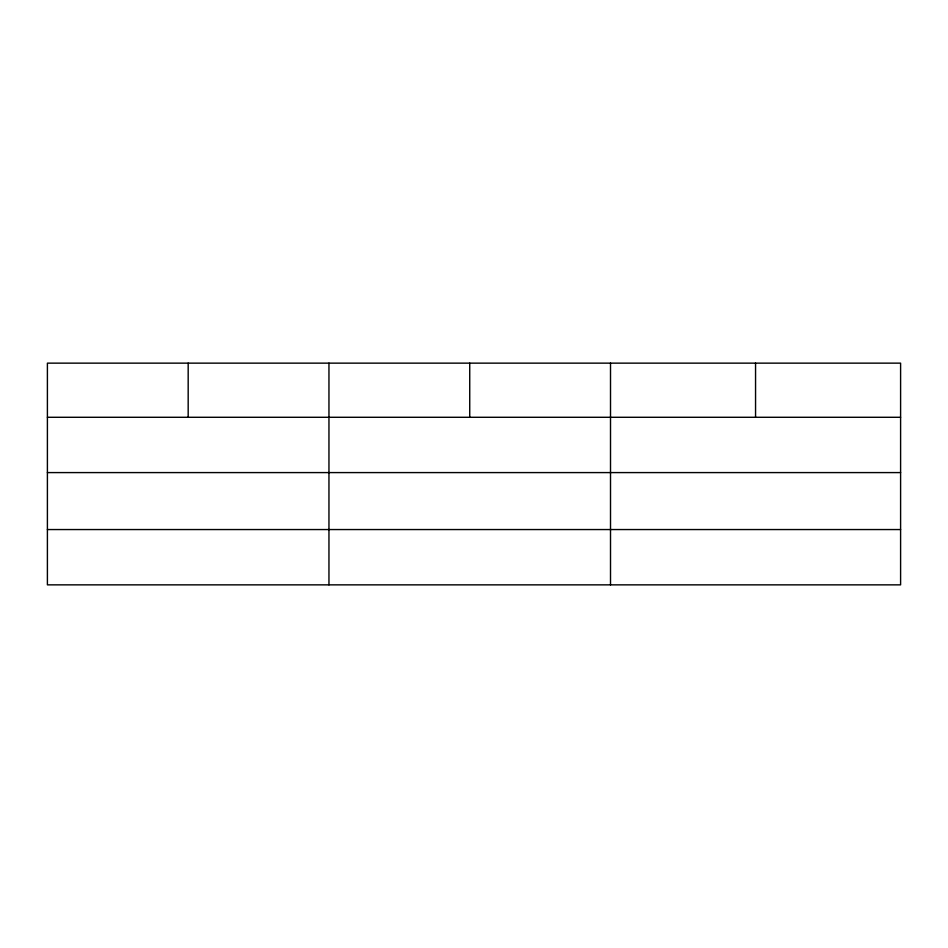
<?xml version="1.0" encoding="UTF-8"?>
<svg xmlns="http://www.w3.org/2000/svg" width="948" height="948" viewBox="0 0 948 948"><rect width="100%" height="100%" fill="white"/><g stroke="black" fill="none" stroke-linecap="round" stroke-linejoin="round"><path stroke-width="1.42" d="M900.6 472.59L900.6 363.143L47.4 363.143L47.4 584.857L900.6 584.857L900.6 472.59L47.4 472.59M47.4 417.286L900.6 417.286M47.4 529.553L900.6 529.553M755.556 363.143L755.556 417.286M610.512 363.143L610.512 584.857M469.734 363.143L469.734 417.286M328.956 363.143L328.956 584.857M188.178 363.143L188.178 417.286"/></g></svg>
